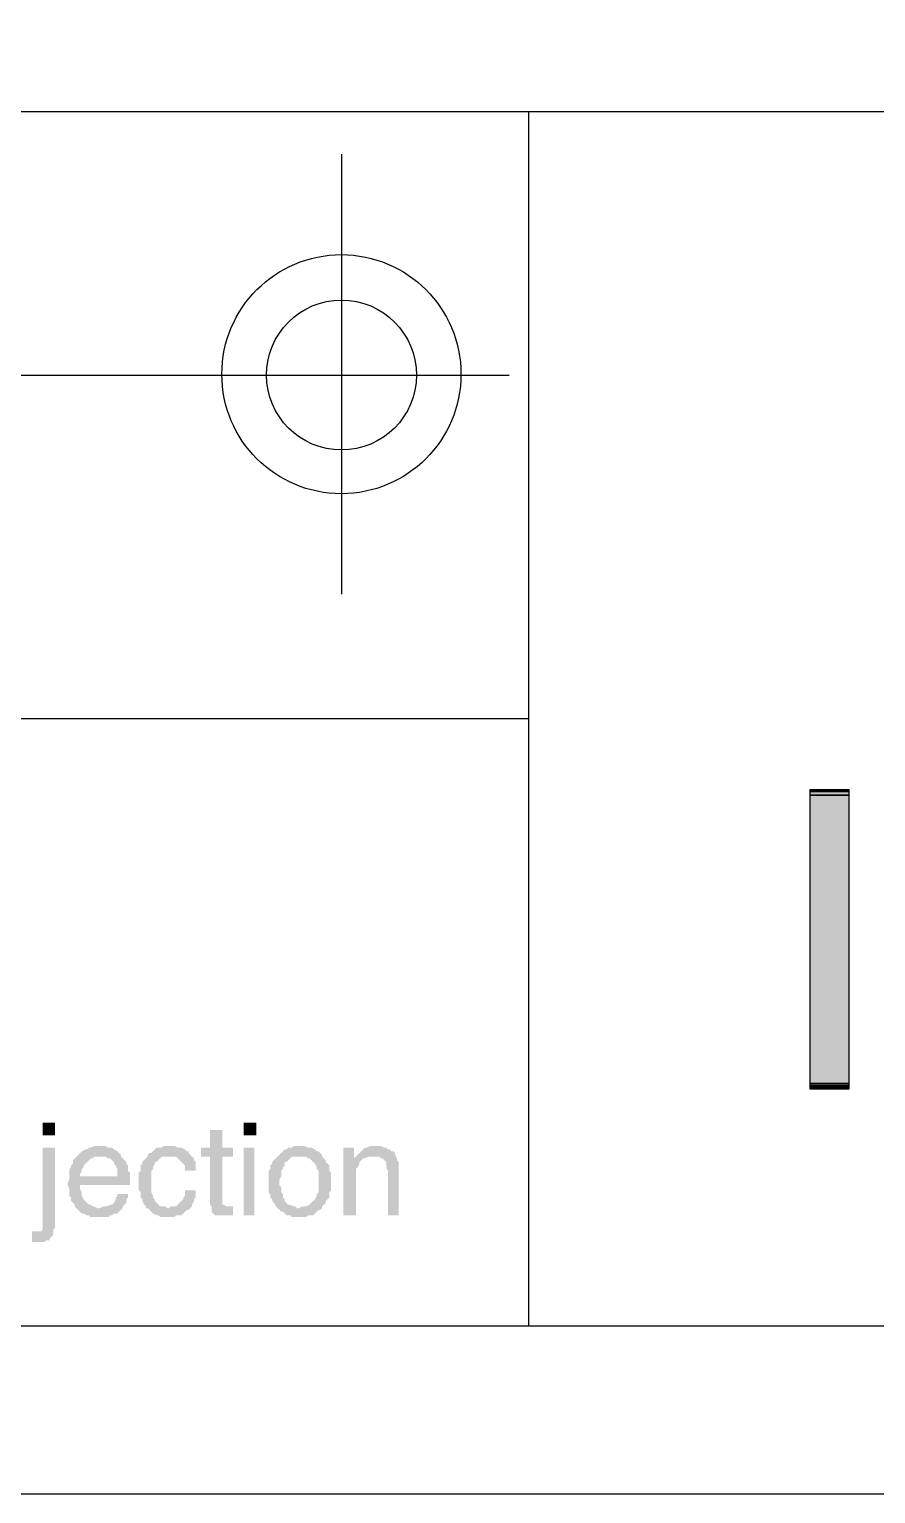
# Model space of a CAD drawing. Header units: millimetres. Extents: x 1186 to 2336, y 1181 to 1549.
# Drawn here: x 2271.45 to 2292.91, y 1251.84 to 1288.96 of the extents above; entities that cross this region are included whole.
import ezdxf

# ---------------------------------------------------------------- set-up
doc = ezdxf.new("R2010")
doc.units = ezdxf.units.MM

# ---------------------------------------------------------------- blocks, each defined once
blk = doc.blocks.new('fr')
blk.add_hatch(color=256).paths.add_polyline_path([(1488.156, -437.24), (1488.156, -444.822), (1489.149, -444.822), (1489.149, -437.24)])
for points in [[(1488.201, -437.24), (1488.156, -437.24)], [(1489.149, -437.24), (1488.156, -437.24)], [(1489.149, -437.24), (1488.156, -437.24)], [(1489.149, -437.24), (1488.156, -437.24)], [(1489.149, -437.24), (1488.156, -437.24)], [(1489.149, -437.24), (1488.156, -437.24)], [(1489.149, -437.24), (1488.156, -437.24)], [(1489.149, -437.24), (1488.156, -437.24)], [(1489.149, -437.24), (1488.156, -437.24)], [(1489.149, -437.24), (1488.156, -437.24)], [(1489.149, -437.24), (1488.156, -437.24)], [(1489.149, -437.24), (1488.156, -437.24)], [(1489.149, -437.24), (1488.156, -437.24)], [(1489.149, -437.24), (1488.156, -437.24)], [(1489.149, -437.24), (1488.156, -437.24)], [(1489.149, -444.822), (1489.149, -437.24), (1488.156, -437.24), (1488.156, -444.822)], [(1489.149, -437.285), (1488.156, -437.285)], [(1489.149, -437.285), (1488.156, -437.285)], [(1488.246, -437.24), (1488.201, -437.24)], [(1488.291, -437.24), (1488.246, -437.24)], [(1488.337, -437.24), (1488.291, -437.24)], [(1488.427, -437.24), (1488.337, -437.24)], [(1488.562, -437.24), (1488.427, -437.24)], [(1488.788, -437.24), (1488.562, -437.24)], [(1488.878, -437.24), (1488.788, -437.24)], [(1488.968, -437.24), (1488.878, -437.24)], [(1489.014, -437.24), (1488.968, -437.24)], [(1489.059, -437.24), (1489.014, -437.24)], [(1489.104, -437.24), (1489.059, -437.24)], [(1489.149, -437.24), (1489.104, -437.24)], [(1489.149, -437.375), (1488.156, -437.375)], [(1489.149, -437.375), (1488.156, -437.375)], [(1489.149, -444.687), (1488.156, -444.687)], [(1489.149, -444.687), (1488.156, -444.687)], [(1489.149, -444.732), (1488.156, -444.732)], [(1489.149, -444.732), (1488.156, -444.732)], [(1489.149, -444.777), (1488.156, -444.777)], [(1489.149, -444.777), (1488.156, -444.777)], [(1489.149, -444.777), (1488.156, -444.777)], [(1489.149, -444.777), (1488.156, -444.777)], [(1489.149, -444.777), (1488.156, -444.777)], [(1489.149, -444.777), (1488.156, -444.777)], [(1489.149, -444.822), (1488.156, -444.822)], [(1489.149, -444.822), (1488.156, -444.822)], [(1489.149, -444.822), (1488.156, -444.822)], [(1489.149, -444.822), (1488.156, -444.822)], [(1488.201, -444.822), (1488.156, -444.822)], [(1488.246, -444.822), (1488.201, -444.822)], [(1488.291, -444.822), (1488.246, -444.822)], [(1488.337, -444.822), (1488.291, -444.822)], [(1488.472, -444.822), (1488.337, -444.822)], [(1488.698, -444.822), (1488.472, -444.822)], [(1488.788, -444.822), (1488.698, -444.822)], [(1488.923, -444.822), (1488.788, -444.822)], [(1489.014, -444.822), (1488.923, -444.822)], [(1489.059, -444.822), (1489.014, -444.822)], [(1489.104, -444.822), (1489.059, -444.822)], [(1489.149, -444.822), (1489.104, -444.822)]]:
    blk.add_lwpolyline(points, close=True)
blk.add_lwpolyline([(1489.149, -444.822), (1489.149, -444.777)])

msp = doc.modelspace()

# ---------------------------------------------------------------- hatches: boundary and pattern name
at = {"transparency": 33554559}
for points in [[(2272.10799, 1260.92418), (2272.10799, 1261.24011), (2271.79206, 1261.24011), (2271.79206, 1260.92418)], [(2277.20792, 1260.92418), (2277.20792, 1261.24011), (2276.892, 1261.24011), (2276.892, 1260.92418)], [(2276.35041, 1261.05958), (2276.03449, 1261.05958), (2276.03449, 1260.60826), (2275.80883, 1260.60826), (2275.80883, 1260.3826), (2276.03449, 1260.3826), (2276.03449, 1259.16403), (2276.07962, 1259.1189), (2276.07962, 1258.9835), (2276.12475, 1258.93837), (2276.12475, 1258.93837), (2276.16988, 1258.89324), (2276.62121, 1258.89324), (2276.62121, 1259.1189), (2276.44068, 1259.1189), (2276.39555, 1259.16403), (2276.35041, 1259.16403), (2276.35041, 1260.3826), (2276.62121, 1260.3826), (2276.62121, 1260.60826), (2276.35041, 1260.60826)], [(2272.10799, 1260.60826), (2271.79206, 1260.60826), (2271.79206, 1258.53218), (2271.74693, 1258.48705), (2271.52127, 1258.48705), (2271.52127, 1258.21625), (2271.8372, 1258.21625), (2271.88233, 1258.26139), (2271.97259, 1258.26139), (2271.97259, 1258.30652), (2272.01772, 1258.35165), (2272.06286, 1258.39678), (2272.06286, 1258.53218), (2272.10799, 1258.57731), (2272.10799, 1258.66758)], [(2273.23629, 1260.65339), (2273.1009, 1260.65339), (2273.01063, 1260.60826), (2272.9655, 1260.60826), (2272.92037, 1260.56313), (2272.87524, 1260.56313), (2272.78497, 1260.51799), (2272.73984, 1260.47286), (2272.69471, 1260.42773), (2272.64958, 1260.3826), (2273.37169, 1260.3826), (2273.46195, 1260.33747), (2273.50709, 1260.33747), (2273.55222, 1260.29233), (2273.59735, 1260.2472), (2273.59735, 1260.20207), (2273.64248, 1260.15694), (2273.68762, 1260.06667), (2273.68762, 1259.88614), (2272.73984, 1259.88614), (2272.46905, 1259.84101), (2272.46905, 1259.79588), (2272.42391, 1259.70562), (2272.42391, 1259.66048), (2272.46905, 1259.57022), (2272.46905, 1259.38969), (2272.51418, 1259.34456), (2272.51418, 1259.25429), (2272.55931, 1259.20916), (2272.60444, 1259.16403), (2272.60444, 1259.1189), (2272.64958, 1259.07376), (2272.64958, 1259.07376), (2272.69471, 1259.02863), (2272.73984, 1258.9835), (2272.78497, 1258.93837), (2272.8301, 1258.93837), (2272.92037, 1258.89324), (2272.9655, 1258.89324), (2273.01063, 1258.8481), (2273.46195, 1258.8481), (2273.50709, 1258.89324), (2273.55222, 1258.89324), (2273.59735, 1258.93837), (2273.68762, 1258.93837), (2273.73275, 1258.9835), (2273.77788, 1259.02863), (2273.82301, 1259.07376), (2273.19116, 1259.07376), (2273.1009, 1259.1189), (2273.05576, 1259.1189), (2273.01063, 1259.16403), (2272.9655, 1259.16403), (2272.92037, 1259.20916), (2272.87524, 1259.25429), (2272.87524, 1259.25429), (2272.8301, 1259.29943), (2272.78497, 1259.38969), (2272.78497, 1259.47995), (2272.73984, 1259.57022), (2272.73984, 1259.66048), (2274.00354, 1259.66048), (2274.00354, 1259.97641), (2273.95841, 1260.02154), (2273.95841, 1260.15694), (2273.91328, 1260.20207), (2273.91328, 1260.2472), (2273.86814, 1260.29233), (2273.82301, 1260.33747), (2273.77788, 1260.3826), (2273.77788, 1260.42773), (2273.73275, 1260.47286), (2273.68762, 1260.51799), (2273.59735, 1260.56313), (2273.55222, 1260.60826), (2273.46195, 1260.60826), (2273.37169, 1260.65339), (2273.32656, 1260.65339)], [(2274.99645, 1260.65339), (2274.86105, 1260.65339), (2274.81592, 1260.60826), (2274.68052, 1260.60826), (2274.63539, 1260.56313), (2274.59026, 1260.51799), (2274.54513, 1260.47286), (2274.49999, 1260.47286), (2274.45486, 1260.42773), (2274.45486, 1260.3826), (2275.17698, 1260.3826), (2275.22211, 1260.33747), (2275.26724, 1260.29233), (2275.31237, 1260.2472), (2275.35751, 1260.20207), (2275.40264, 1260.15694), (2275.40264, 1260.02154), (2275.67343, 1260.02154), (2275.67343, 1260.2472), (2275.6283, 1260.29233), (2275.6283, 1260.33747), (2275.58317, 1260.3826), (2275.53803, 1260.42773), (2275.4929, 1260.47286), (2275.4929, 1260.51799), (2275.44777, 1260.51799), (2275.40264, 1260.56313), (2275.31237, 1260.60826), (2275.22211, 1260.60826), (2275.13184, 1260.65339), (2275.08671, 1260.65339)], [(2277.16279, 1258.89324), (2277.16279, 1260.60826), (2276.892, 1260.60826), (2276.892, 1258.89324)], [(2278.2911, 1260.65339), (2278.1557, 1260.65339), (2278.11057, 1260.60826), (2278.0203, 1260.60826), (2277.97517, 1260.56313), (2277.93004, 1260.56313), (2277.88491, 1260.51799), (2277.83978, 1260.47286), (2277.79464, 1260.42773), (2277.74951, 1260.3826), (2277.74951, 1260.3826), (2277.70438, 1260.33747), (2277.65925, 1260.29233), (2277.61411, 1260.2472), (2277.61411, 1260.20207), (2277.56898, 1260.15694), (2277.56898, 1260.06667), (2277.52385, 1260.02154), (2277.52385, 1259.75075), (2277.52385, 1259.47995), (2277.56898, 1259.38969), (2277.56898, 1259.34456), (2277.61411, 1259.29943), (2277.61411, 1259.25429), (2277.65925, 1259.20916), (2277.70438, 1259.1189), (2277.74951, 1259.07376), (2278.2911, 1259.07376), (2278.24596, 1259.07376), (2278.20083, 1259.1189), (2278.1557, 1259.1189), (2278.06544, 1259.16403), (2278.0203, 1259.16403), (2277.97517, 1259.20916), (2277.93004, 1259.25429), (2277.93004, 1259.29943), (2277.88491, 1259.34456), (2277.88491, 1259.43482), (2277.83978, 1259.47995), (2277.83978, 1259.61535), (2277.79464, 1259.66048), (2277.79464, 1259.79588), (2277.83978, 1259.88614), (2277.83978, 1260.02154), (2277.88491, 1260.06667), (2277.88491, 1260.1118), (2277.93004, 1260.15694), (2277.93004, 1260.2472), (2277.97517, 1260.2472), (2278.0203, 1260.29233), (2278.06544, 1260.33747), (2278.11057, 1260.3826), (2278.2911, 1260.3826), (2278.87782, 1260.42773), (2278.83268, 1260.47286), (2278.78755, 1260.51799), (2278.74242, 1260.51799), (2278.69729, 1260.56313), (2278.60702, 1260.60826), (2278.51676, 1260.60826), (2278.42649, 1260.65339), (2278.38136, 1260.65339)], [(2278.87782, 1260.42773), (2278.2911, 1260.3826), (2278.47163, 1260.3826), (2278.51676, 1260.33747), (2278.56189, 1260.33747), (2278.60702, 1260.29233), (2278.65215, 1260.2472), (2278.69729, 1260.20207), (2278.74242, 1260.1118), (2278.74242, 1260.06667), (2278.78755, 1260.02154), (2278.78755, 1259.47995), (2278.74242, 1259.43482), (2278.74242, 1259.38969), (2278.69729, 1259.29943), (2278.65215, 1259.25429), (2278.65215, 1259.25429), (2278.60702, 1259.20916), (2278.56189, 1259.16403), (2278.47163, 1259.1189), (2278.38136, 1259.1189), (2278.2911, 1259.07376), (2277.74951, 1259.07376), (2277.79464, 1259.02863), (2277.83978, 1258.9835), (2277.88491, 1258.9835), (2277.93004, 1258.93837), (2277.97517, 1258.89324), (2278.06544, 1258.89324), (2278.11057, 1258.8481), (2278.47163, 1258.8481), (2278.51676, 1258.89324), (2278.65215, 1258.89324), (2278.69729, 1258.93837), (2278.74242, 1258.9835), (2278.78755, 1259.02863), (2278.83268, 1259.02863), (2278.87782, 1259.07376), (2278.87782, 1259.1189), (2278.92295, 1259.16403), (2278.96808, 1259.20916), (2278.96808, 1259.25429), (2279.01321, 1259.29943), (2279.05834, 1259.34456), (2279.05834, 1259.47995), (2279.10348, 1259.52509), (2279.10348, 1259.75075), (2279.10348, 1259.97641), (2279.05834, 1260.02154), (2279.05834, 1260.15694), (2279.01321, 1260.20207), (2278.96808, 1260.2472), (2278.96808, 1260.29233), (2278.92295, 1260.33747), (2278.87782, 1260.3826)], [(2279.69019, 1260.60826), (2279.4194, 1260.60826), (2279.4194, 1258.89324), (2279.73533, 1258.89324), (2279.73533, 1259.79588), (2279.73533, 1260.06667), (2279.78046, 1260.1118), (2279.82559, 1260.20207), (2279.82559, 1260.2472), (2279.82559, 1260.2472), (2279.87072, 1260.29233), (2279.91586, 1260.33747), (2279.69019, 1260.33747)], [(2280.23178, 1260.65339), (2280.09638, 1260.65339), (2280.00612, 1260.60826), (2279.96099, 1260.60826), (2279.91586, 1260.56313), (2279.87072, 1260.51799), (2279.82559, 1260.47286), (2279.78046, 1260.42773), (2279.69019, 1260.33747), (2279.96099, 1260.33747), (2280.05125, 1260.3826), (2280.18665, 1260.3826), (2280.72823, 1260.42773), (2280.72823, 1260.47286), (2280.6831, 1260.51799), (2280.63797, 1260.51799), (2280.59284, 1260.56313), (2280.54771, 1260.56313), (2280.50257, 1260.60826), (2280.45744, 1260.60826), (2280.36718, 1260.65339), (2280.32204, 1260.65339)], [(2280.72823, 1260.42773), (2280.18665, 1260.3826), (2280.32204, 1260.3826), (2280.36718, 1260.33747), (2280.41231, 1260.33747), (2280.45744, 1260.29233), (2280.45744, 1260.29233), (2280.50257, 1260.2472), (2280.50257, 1260.1118), (2280.54771, 1260.02154), (2280.54771, 1258.89324), (2280.8185, 1258.89324), (2280.8185, 1260.2472), (2280.77337, 1260.29233), (2280.77337, 1260.33747)], [(2272.64958, 1260.3826), (2272.64958, 1260.3826), (2272.60444, 1260.33747), (2272.55931, 1260.29233), (2272.55931, 1260.20207), (2272.51418, 1260.15694), (2272.51418, 1260.1118), (2272.46905, 1260.06667), (2272.46905, 1259.84101), (2272.73984, 1259.88614), (2272.73984, 1259.93128), (2272.78497, 1260.02154), (2272.78497, 1260.06667), (2272.8301, 1260.1118), (2272.8301, 1260.15694), (2272.87524, 1260.20207), (2272.92037, 1260.2472), (2272.9655, 1260.29233), (2273.01063, 1260.33747), (2273.05576, 1260.33747), (2273.1009, 1260.3826), (2273.23629, 1260.3826)], [(2274.45486, 1260.3826), (2274.40973, 1260.33747), (2274.3646, 1260.29233), (2274.31947, 1260.2472), (2274.31947, 1260.20207), (2274.27433, 1260.15694), (2274.27433, 1260.02154), (2274.2292, 1259.97641), (2274.2292, 1259.52509), (2274.27433, 1259.47995), (2274.27433, 1259.34456), (2274.31947, 1259.29943), (2274.31947, 1259.25429), (2274.3646, 1259.16403), (2274.40973, 1259.1189), (2274.40973, 1259.07376), (2274.99645, 1259.07376), (2274.95132, 1259.07376), (2274.90618, 1259.1189), (2274.77079, 1259.1189), (2274.72566, 1259.16403), (2274.68052, 1259.20916), (2274.63539, 1259.25429), (2274.63539, 1259.29943), (2274.59026, 1259.34456), (2274.59026, 1259.38969), (2274.54513, 1259.47995), (2274.54513, 1260.02154), (2274.59026, 1260.06667), (2274.59026, 1260.1118), (2274.63539, 1260.20207), (2274.63539, 1260.2472), (2274.68052, 1260.2472), (2274.72566, 1260.29233), (2274.77079, 1260.33747), (2274.81592, 1260.3826), (2274.99645, 1260.3826)], [(2273.95841, 1259.43482), (2273.68762, 1259.43482), (2273.68762, 1259.38969), (2273.64248, 1259.34456), (2273.64248, 1259.29943), (2273.59735, 1259.20916), (2273.55222, 1259.16403), (2273.50709, 1259.16403), (2273.41682, 1259.1189), (2273.32656, 1259.1189), (2273.23629, 1259.07376), (2273.82301, 1259.07376), (2273.82301, 1259.1189), (2273.86814, 1259.16403), (2273.91328, 1259.20916), (2273.91328, 1259.29943), (2273.95841, 1259.34456)], [(2275.67343, 1259.52509), (2275.40264, 1259.52509), (2275.40264, 1259.38969), (2275.35751, 1259.34456), (2275.35751, 1259.29943), (2275.31237, 1259.25429), (2275.26724, 1259.20916), (2275.22211, 1259.16403), (2275.17698, 1259.1189), (2275.04158, 1259.1189), (2274.99645, 1259.07376), (2274.40973, 1259.07376), (2274.45486, 1259.07376), (2274.49999, 1259.02863), (2274.54513, 1258.9835), (2274.59026, 1258.93837), (2274.68052, 1258.89324), (2274.72566, 1258.89324), (2274.77079, 1258.8481), (2275.13184, 1258.8481), (2275.17698, 1258.89324), (2275.31237, 1258.89324), (2275.35751, 1258.93837), (2275.40264, 1258.9835), (2275.44777, 1259.02863), (2275.4929, 1259.02863), (2275.53803, 1259.07376), (2275.58317, 1259.1189), (2275.58317, 1259.16403), (2275.6283, 1259.25429), (2275.6283, 1259.29943), (2275.67343, 1259.34456), (2275.67343, 1259.43482)]]:
    msp.add_hatch(color=256, dxfattribs=at).paths.add_polyline_path(points)

# ---------------------------------------------------------------- linework, layer by layer
msp.add_line((1922.22506, 1256.09504), (2331.48056, 1256.09504))
msp.add_lwpolyline([(2335.5186, 1251.83599), (2335.5186, 1548.83599), (1915.5186, 1548.83599), (1915.5186, 1251.83599)], close=True)
for points in [[(1935.04268, 1286.87518), (2331.48056, 1286.87518)], [(2284.11315, 1286.87518), (2284.11315, 1256.09504)], [(2279.37427, 1274.64436), (2279.37427, 1285.79201)], [(2264.75145, 1280.19562), (2283.61669, 1280.19562)], [(1935.04268, 1271.48511), (2284.11315, 1271.48511)]]:
    msp.add_lwpolyline(points)
for centre, radius in [((2279.36757, 1280.21761), 3.03063), ((2279.36944, 1280.1963), 1.90038)]:
    msp.add_circle(centre, radius)

# ---------------------------------------------------------------- block references
at = {"color": 0}
msp.add_blockref('fr', (803.08794, 1706.91968), dxfattribs=at)

doc.saveas('drawing.dxf')
